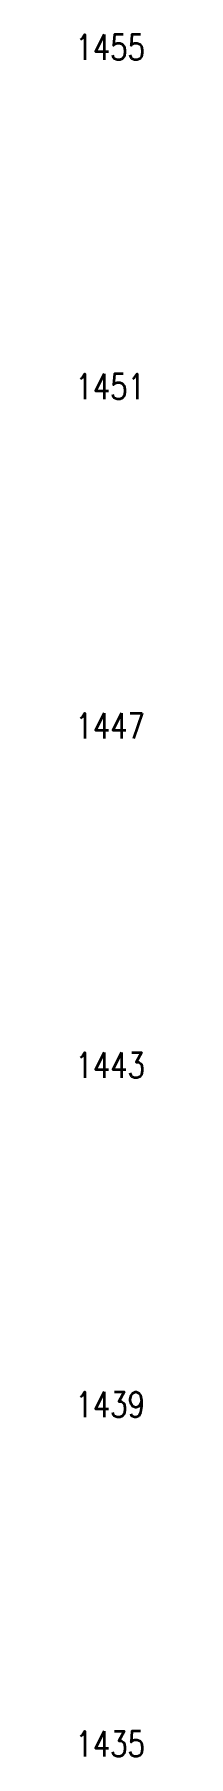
# Model space of a CAD drawing. Extents: x 337736 to 342002, y 3067251 to 3069533.
# Drawn here: x 339583.7 to 339587.4, y 3067387 to 3067488.5 of the extents above; entities that cross this region are included whole.
import ezdxf
from ezdxf.enums import TextEntityAlignment as Align

# ---------------------------------------------------------------- set-up
doc = ezdxf.new("R2010")
doc.units = 0
doc.header["$MEASUREMENT"] = 0
doc.styles.get("Standard").update_dxf_attribs({"font": 'simplex.shx'})

msp = doc.modelspace()

# ---------------------------------------------------------------- texts
at = {"width": 0.8}
for s, p in [('1455', (339583.39, 3067487.73)), ('1451', (339583.39, 3067467.73)), ('1447', (339583.39, 3067447.73)), ('1443', (339583.39, 3067427.73)), ('1439', (339583.39, 3067407.73)), ('1435', (339583.39, 3067387.73))]:
    msp.add_text(s, height=1.5, dxfattribs=at).set_placement(p, align=Align.MIDDLE_LEFT)

doc.saveas('drawing.dxf')
